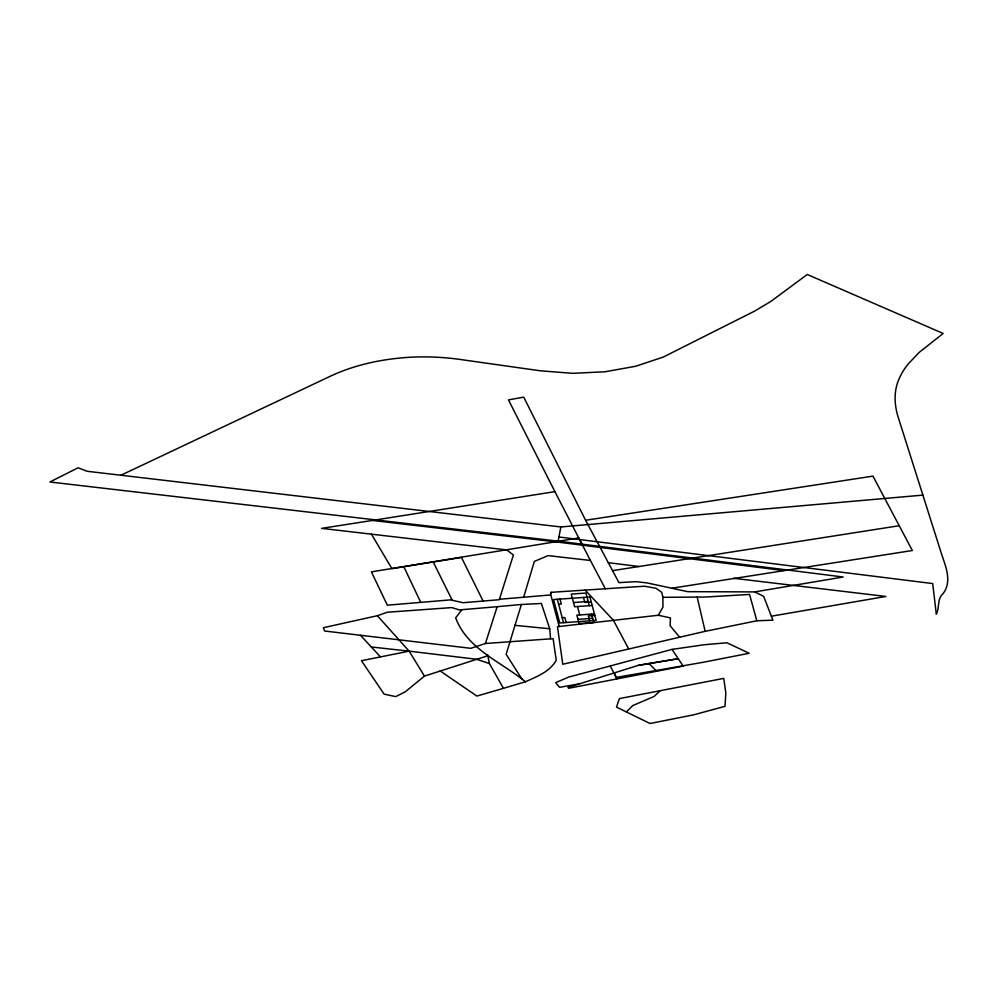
<?xml version="1.0" encoding="UTF-8"?>
<svg xmlns="http://www.w3.org/2000/svg" width="998" height="998" viewBox="0 0 998 998"><rect width="100%" height="100%" fill="white"/><g stroke="black" fill="none" stroke-linecap="round" stroke-linejoin="round"><path stroke-width="1.5" d="M558.119 541.141L560.864 526.956L87.1 471.268L78.081 467.788L49.9 481.984L558.868 541.24L843.16 577.006L754.7 591.914L687.709 591.664L646.904 582.894L635.913 581.647L618.96 582.645L599.573 546.355M754.7 591.914L763.645 596.33L772.914 620.17L756.808 620.781L705.162 631.335L562.772 664.244L557.458 626.707L658.281 615.255L662.971 607.058L662.909 597.315L661.774 592.338L656.06 588.296L644.546 586.213L551.046 592.325L550.322 594.983L499.424 599.274M551.046 592.325L550.584 594.022L559.204 626.507M550.572 638.82L549.723 628.752L541.365 603.478L521.368 604.489L506.136 654.301L522.166 679.451M523.638 597.266L534.367 561.425L548.064 555.612L590.404 560.464L605.374 588.808M497.179 606.697L459.255 609.915L451.857 607.582L387.299 612.248L377.356 615.716L323.34 627.717L324.612 631.023L470.819 648.326L485.402 643.51L497.179 606.697L521.368 604.489M461.912 609.691L455.649 617.849C467.189 649.037 501.433 662.098 525.447 681.759C536.812 676.594 549.873 671.804 556.235 660.214L553.104 638.645L485.402 643.51M626.37 711.961L650.035 723.513L693.697 714.83L725.022 706.31L725.82 692.849L723.75 678.39L619.421 698.6L616.49 707.083L626.37 711.961L632.657 705.636L654.177 696.429L660.115 690.716M489.394 663.558L487.723 655.199L488.272 655.599L424.462 676.095L405.487 691.651L395.757 696.629L384.105 694.134L361.463 660.713L409.143 651.145L476.695 659.291L489.394 663.558L503.479 688.321L525.447 681.759M121.02 475.198L331.348 375.747C355.6 364.569 382.109 359.08 408.656 357.334A149.114 85.092 1.4 0 1 459.866 359.417L540.454 370.819L572.74 373.327L605.025 371.767L635.738 366.241L663.42 356.997L754.762 311.027L770.793 301.471L807.257 274.487L943.172 333.469L919.32 352.269L908.08 364.095A150.012 85.616 1.4 0 0 897.364 383.394C893.759 394.435 894.794 406.411 898.237 417.351L941.588 554.102C945.717 566.652 952.279 581.572 943.122 593.561C936.748 599.162 939.829 607.807 936.311 614.207L932.706 583.568L558.93 536.986M638.371 665.342L678.415 658.68L638.371 665.342L567.937 687.46L568.66 688.258L683.168 666.115L672.041 649.386L568.561 677.118L555.624 682.682L559.579 687.323L579.314 683.88M503.479 688.321L476.857 696.068L440.068 670.881M771.379 616.203L885.875 596.455L733.617 578.279M582.52 545.22L554.9 491.64L372.391 520.445L555.424 541.814L578.715 537.885L590.404 560.464M558.868 541.24L371.393 571.866L387.324 605.187L450.597 599.873L462.935 602.73L499.287 599.711L513.396 555L506.685 549.91L321.606 528.366L376.096 519.858M671.953 588.209L912.334 550.509L872.938 476.121L585.601 520.27L523.725 397.142L508.469 399.874L554.9 491.64M483.119 601.058L461.463 557.458L391.915 568.635L371.456 534.192M612.61 570.644L898.924 525.771M672.041 649.386L704.376 644.72L726.906 642.774L749.174 653.266L703.752 662.185L616.19 677.442L610.414 666.365M922.888 495.12L560.864 526.956M573.488 602.518L588.184 601.482M558.643 604.252L561.3 604.064L559.978 599.099M591.24 601.944L584.803 602.405L583.493 597.44M592.176 605.487L574.611 606.722L571.255 594.084L585.951 593.049L589.307 605.686M594.421 613.907L576.844 615.155L579.09 623.575L593.773 622.54L591.54 614.119M562.223 617.725L564.88 617.537L566.19 622.503M594.82 615.429L588.383 615.878L589.706 620.843M577.967 619.359L592.662 618.323M662.909 597.315L705.112 597.041L749.585 594.434L756.808 620.781M514.681 625.322L549.723 628.752M371.293 646.978L409.143 651.145L424.462 676.095M608.343 562.685L639.019 566.502M555.424 541.814L783.555 570.532M658.281 615.255L670.456 617.899L670.132 625.734L679.725 637.31M656.584 671.18L649.049 663.583M585.177 590.155L613.421 620.282L628.59 648.787M360.44 635.289L380.275 656.647M409.143 651.145L377.356 615.716M585.601 520.27L600.172 547.453M433.219 561.986L452.219 600.247M403.816 566.714L420.744 602.393M614.331 672.852L616.776 678.877M577.493 606.522L579.726 614.943M557.321 599.287L563.533 622.69M697.165 597.116L705.162 631.335M589.93 596.991L553.541 599.549L559.753 622.952L596.143 620.394L589.93 596.991"/></g></svg>
